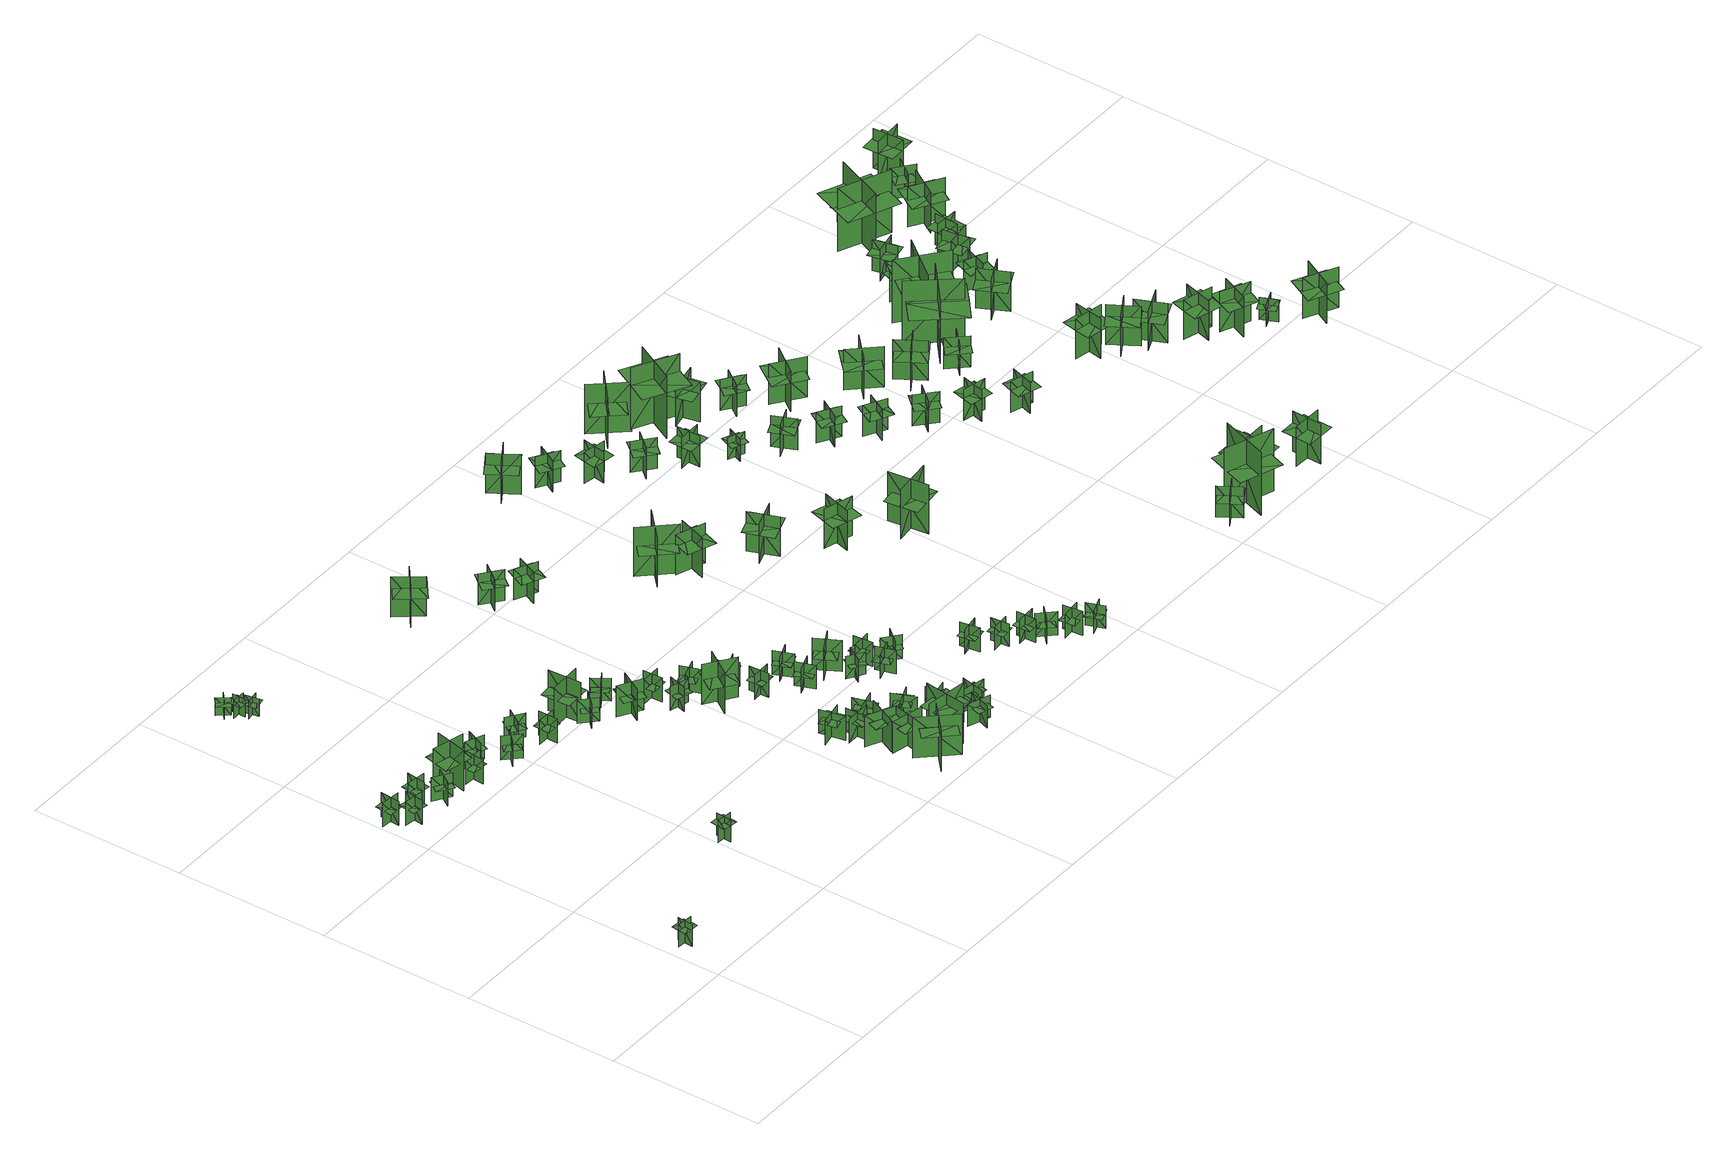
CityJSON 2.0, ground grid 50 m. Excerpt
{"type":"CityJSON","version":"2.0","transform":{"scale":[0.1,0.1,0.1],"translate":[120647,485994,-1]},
"CityObjects":{
"tree1":{"type":"SolitaryVegetationObject","geometry":[{"type":"MultiSurface","lod":"1","boundaries":[[[0,1,2]],[[0,2,3]],[[4,5,6]],[[4,6,7]],[[8,9,10]],[[8,10,11]],[[8,11,12]],[[8,12,13]]]}]},
"tree2":{"type":"SolitaryVegetationObject","geometry":[{"type":"MultiSurface","lod":"1","boundaries":[[[14,15,16]],[[14,16,17]],[[18,19,20]],[[18,20,21]],[[22,23,24]],[[22,24,25]],[[22,26,27]],[[22,27,23]]]}]},
"tree3":{"type":"SolitaryVegetationObject","geometry":[{"type":"MultiSurface","lod":"1","boundaries":[[[28,29,30]],[[28,30,31]],[[32,33,34]],[[32,34,35]],[[36,37,38]],[[36,38,39]],[[36,40,41]],[[36,41,37]]]}]},
"tree4":{"type":"SolitaryVegetationObject","geometry":[{"type":"MultiSurface","lod":"1","boundaries":[[[42,43,44]],[[42,44,45]],[[46,47,48]],[[46,48,49]],[[50,51,52]],[[50,52,53]],[[50,54,55]],[[50,55,51]]]}]},
"tree5":{"type":"SolitaryVegetationObject","geometry":[{"type":"MultiSurface","lod":"1","boundaries":[[[56,57,58]],[[56,58,59]],[[60,61,62]],[[60,62,63]],[[64,65,66]],[[64,66,67]],[[64,68,69]],[[64,69,65]]]}]},
"tree6":{"type":"SolitaryVegetationObject","geometry":[{"type":"MultiSurface","lod":"1","boundaries":[[[70,71,72]],[[70,72,73]],[[74,75,76]],[[74,76,77]],[[78,79,80]],[[78,80,81]],[[78,82,83]],[[78,83,79]]]}]},
"tree7":{"type":"SolitaryVegetationObject","geometry":[{"type":"MultiSurface","lod":"1","boundaries":[[[84,85,86]],[[84,86,87]],[[88,89,90]],[[88,90,91]],[[92,93,94]],[[92,94,95]],[[92,95,96]],[[92,96,97]]]}]},
"tree8":{"type":"SolitaryVegetationObject","geometry":[{"type":"MultiSurface","lod":"1","boundaries":[[[98,99,100]],[[98,100,101]],[[102,103,104]],[[102,104,105]],[[106,107,108]],[[106,108,109]],[[106,110,111]],[[106,111,107]]]}]},
"tree9":{"type":"SolitaryVegetationObject","geometry":[{"type":"MultiSurface","lod":"1","boundaries":[[[112,113,114]],[[112,114,115]],[[116,117,118]],[[116,118,119]],[[120,121,122]],[[120,122,123]],[[120,123,124]],[[120,124,125]]]}]},
"tree10":{"type":"SolitaryVegetationObject","geometry":[{"type":"MultiSurface","lod":"1","boundaries":[[[126,127,128]],[[126,128,129]],[[130,131,132]],[[130,132,133]],[[134,135,136]],[[134,136,137]],[[134,137,138]],[[134,138,139]]]}]},
"tree11":{"type":"SolitaryVegetationObject","geometry":[{"type":"MultiSurface","lod":"1","boundaries":[[[140,141,142]],[[140,142,143]],[[144,145,146]],[[144,146,147]],[[148,149,150]],[[148,150,151]],[[148,151,152]],[[148,152,153]]]}]},
"tree12":{"type":"SolitaryVegetationObject","geometry":[{"type":"MultiSurface","lod":"1","boundaries":[[[154,155,156]],[[154,156,157]],[[158,159,160]],[[158,160,161]],[[162,163,164]],[[162,164,165]],[[162,166,167]],[[162,167,163]]]}]},
"tree13":{"type":"SolitaryVegetationObject","geometry":[{"type":"MultiSurface","lod":"1","boundaries":[[[168,169,170]],[[168,170,171]],[[172,173,174]],[[172,174,175]],[[176,177,178]],[[176,178,179]],[[176,180,181]],[[176,181,177]]]}]},
"tree14":{"type":"SolitaryVegetationObject","geometry":[{"type":"MultiSurface","lod":"1","boundaries":[[[182,183,184]],[[182,184,185]],[[186,187,188]],[[186,188,189]],[[190,191,192]],[[190,192,193]],[[190,194,195]],[[190,195,191]]]}]},
"tree15":{"type":"SolitaryVegetationObject","geometry":[{"type":"MultiSurface","lod":"1","boundaries":[[[196,197,198]],[[196,198,199]],[[200,201,202]],[[200,202,203]],[[204,205,206]],[[204,206,207]],[[204,208,209]],[[204,209,205]]]}]},
"tree16":{"type":"SolitaryVegetationObject","geometry":[{"type":"MultiSurface","lod":"1","boundaries":[[[210,211,212]],[[210,212,213]],[[214,215,216]],[[214,216,217]],[[218,219,220]],[[218,220,221]],[[218,222,223]],[[218,223,219]]]}]},
"tree17":{"type":"SolitaryVegetationObject","geometry":[{"type":"MultiSurface","lod":"1","boundaries":[[[224,225,226]],[[224,226,227]],[[228,229,230]],[[228,230,231]],[[232,233,234]],[[232,234,235]],[[232,236,237]],[[232,237,233]]]}]},
"tree18":{"type":"SolitaryVegetationObject","geometry":[{"type":"MultiSurface","lod":"1","boundaries":[[[238,239,240]],[[238,240,241]],[[242,243,244]],[[242,244,245]],[[246,247,248]],[[246,248,249]],[[246,250,251]],[[246,251,247]]]}]},
"tree19":{"type":"SolitaryVegetationObject","geometry":[{"type":"MultiSurface","lod":"1","boundaries":[[[252,253,254]],[[252,254,255]],[[256,257,258]],[[256,258,259]],[[260,261,262]],[[260,262,263]],[[260,264,265]],[[260,265,261]]]}]},
"tree20":{"type":"SolitaryVegetationObject","geometry":[{"type":"MultiSurface","lod":"1","boundaries":[[[266,267,268]],[[266,268,269]],[[270,271,272]],[[270,272,273]],[[274,275,276]],[[274,276,277]],[[274,278,279]],[[274,279,275]]]}]},
"tree21":{"type":"SolitaryVegetationObject","geometry":[{"type":"MultiSurface","lod":"1","boundaries":[[[280,281,282]],[[280,282,283]],[[284,285,286]],[[284,286,287]],[[288,289,290]],[[288,290,291]],[[288,291,292]],[[288,292,293]]]}]},
"tree22":{"type":"SolitaryVegetationObject","geometry":[{"type":"MultiSurface","lod":"1","boundaries":[[[294,295,296]],[[294,296,297]],[[298,299,300]],[[298,300,301]],[[302,303,304]],[[302,304,305]],[[302,306,307]],[[302,307,303]]]}]},
"tree23":{"type":"SolitaryVegetationObject","geometry":[{"type":"MultiSurface","lod":"1","boundaries":[[[308,309,310]],[[308,310,311]],[[312,313,314]],[[312,314,315]],[[316,317,318]],[[316,318,319]],[[316,319,320]],[[316,320,321]]]}]},
"tree24":{"type":"SolitaryVegetationObject","geometry":[{"type":"MultiSurface","lod":"1","boundaries":[[[322,323,324]],[[322,324,325]],[[326,327,328]],[[326,328,329]],[[330,331,332]],[[330,332,333]],[[330,333,334]],[[330,334,335]]]}]},
"tree25":{"type":"SolitaryVegetationObject","geometry":[{"type":"MultiSurface","lod":"1","boundaries":[[[336,337,338]],[[336,338,339]],[[340,341,342]],[[340,342,343]],[[344,345,346]],[[344,346,347]],[[344,347,348]],[[344,348,349]]]}]},
"tree26":{"type":"SolitaryVegetationObject","geometry":[{"type":"MultiSurface","lod":"1","boundaries":[[[350,351,352]],[[350,352,353]],[[354,355,356]],[[354,356,357]],[[358,359,360]],[[358,360,361]],[[358,361,362]],[[358,362,363]]]}]},
"tree27":{"type":"SolitaryVegetationObject","geometry":[{"type":"MultiSurface","lod":"1","boundaries":[[[364,365,366]],[[364,366,367]],[[368,369,370]],[[368,370,371]],[[372,373,374]],[[372,374,375]],[[372,376,377]],[[372,377,373]]]}]},
"tree28":{"type":"SolitaryVegetationObject","geometry":[{"type":"MultiSurface","lod":"1","boundaries":[[[378,379,380]],[[378,380,381]],[[382,383,384]],[[382,384,385]],[[386,387,388]],[[386,388,389]],[[386,390,391]],[[386,391,387]]]}]},
"tree29":{"type":"SolitaryVegetationObject","geometry":[{"type":"MultiSurface","lod":"1","boundaries":[[[392,393,394]],[[392,394,395]],[[396,397,398]],[[396,398,399]],[[400,401,402]],[[400,402,403]],[[400,403,404]],[[400,404,405]]]}]},
"tree30":{"type":"SolitaryVegetationObject","geometry":[{"type":"MultiSurface","lod":"1","boundaries":[[[406,407,408]],[[406,408,409]],[[410,411,412]],[[410,412,413]],[[414,415,416]],[[414,416,417]],[[414,417,418]],[[414,418,419]]]}]},
"tree31":{"type":"SolitaryVegetationObject","geometry":[{"type":"MultiSurface","lod":"1","boundaries":[[[420,421,422]],[[420,422,423]],[[424,425,426]],[[424,426,427]],[[428,429,430]],[[428,430,431]],[[428,432,433]],[[428,433,429]]]}]},
"tree32":{"type":"SolitaryVegetationObject","geometry":[{"type":"MultiSurface","lod":"1","boundaries":[[[434,435,436]],[[434,436,437]],[[438,439,440]],[[438,440,441]],[[442,443,444]],[[442,444,445]],[[442,445,446]],[[442,446,447]]]}]},
"tree33":{"type":"SolitaryVegetationObject","geometry":[{"type":"MultiSurface","lod":"1","boundaries":[[[448,449,450]],[[448,450,451]],[[452,453,454]],[[452,454,455]],[[456,457,458]],[[456,458,459]],[[456,460,461]],[[456,461,457]]]}]},
"tree34":{"type":"SolitaryVegetationObject","geometry":[{"type":"MultiSurface","lod":"1","boundaries":[[[462,463,464]],[[462,464,465]],[[466,467,468]],[[466,468,469]],[[470,471,472]],[[470,472,473]],[[470,473,474]],[[470,474,475]]]}]},
"tree35":{"type":"SolitaryVegetationObject","geometry":[{"type":"MultiSurface","lod":"1","boundaries":[[[476,477,478]],[[476,478,479]],[[480,481,482]],[[480,482,483]],[[484,485,486]],[[484,486,487]],[[484,488,489]],[[484,489,485]]]}]},
"tree36":{"type":"SolitaryVegetationObject","geometry":[{"type":"MultiSurface","lod":"1","boundaries":[[[490,491,492]],[[490,492,493]],[[494,495,496]],[[494,496,497]],[[498,499,500]],[[498,500,501]],[[498,501,502]],[[498,502,503]]]}]},
"tree37":{"type":"SolitaryVegetationObject","geometry":[{"type":"MultiSurface","lod":"1","boundaries":[[[504,505,506]],[[504,506,507]],[[508,509,510]],[[508,510,511]],[[512,513,514]],[[512,514,515]],[[512,515,516]],[[512,516,517]]]}]},
"tree38":{"type":"SolitaryVegetationObject","geometry":[{"type":"MultiSurface","lod":"1","boundaries":[[[518,519,520]],[[518,520,521]],[[522,523,524]],[[522,524,525]],[[526,527,528]],[[526,528,529]],[[526,530,531]],[[526,531,527]]]}]},
"tree39":{"type":"SolitaryVegetationObject","geometry":[{"type":"MultiSurface","lod":"1","boundaries":[[[532,533,534]],[[532,534,535]],[[536,537,538]],[[536,538,539]],[[540,541,542]],[[540,542,543]],[[540,543,544]],[[540,544,545]]]}]},
"tree40":{"type":"SolitaryVegetationObject","geometry":[{"type":"MultiSurface","lod":"1","boundaries":[[[546,547,548]],[[546,548,549]],[[550,551,552]],[[550,552,553]],[[554,555,556]],[[554,556,557]],[[554,557,558]],[[554,558,559]]]}]},
"tree41":{"type":"SolitaryVegetationObject","geometry":[{"type":"MultiSurface","lod":"1","boundaries":[[[560,561,562]],[[560,562,563]],[[564,565,566]],[[564,566,567]],[[568,569,570]],[[568,570,571]],[[568,572,573]],[[568,573,569]]]}]},
"tree42":{"type":"SolitaryVegetationObject","geometry":[{"type":"MultiSurface","lod":"1","boundaries":[[[574,575,576]],[[574,576,577]],[[578,579,580]],[[578,580,581]],[[582,583,584]],[[582,584,585]],[[582,586,587]],[[582,587,583]]]}]},
"tree43":{"type":"SolitaryVegetationObject","geometry":[{"type":"MultiSurface","lod":"1","boundaries":[[[588,589,590]],[[588,590,591]],[[592,593,594]],[[592,594,595]],[[596,597,598]],[[596,598,599]],[[596,600,601]],[[596,601,597]]]}]},
"tree44":{"type":"SolitaryVegetationObject","geometry":[{"type":"MultiSurface","lod":"1","boundaries":[[[602,603,604]],[[602,604,605]],[[606,607,608]],[[606,608,609]],[[610,611,612]],[[610,612,613]],[[610,613,614]],[[610,614,615]]]}]},
"tree45":{"type":"SolitaryVegetationObject","geometry":[{"type":"MultiSurface","lod":"1","boundaries":[[[616,617,618]],[[616,618,619]],[[620,621,622]],[[620,622,623]],[[624,625,626]],[[624,626,627]],[[624,628,629]],[[624,629,625]]]}]},
"tree46":{"type":"SolitaryVegetationObject","geometry":[{"type":"MultiSurface","lod":"1","boundaries":[[[630,631,632]],[[630,632,633]],[[634,635,636]],[[634,636,637]],[[638,639,640]],[[638,640,641]],[[638,642,643]],[[638,643,639]]]}]},
"tree47":{"type":"SolitaryVegetationObject","geometry":[{"type":"MultiSurface","lod":"1","boundaries":[[[644,645,646]],[[644,646,647]],[[648,649,650]],[[648,650,651]],[[652,653,654]],[[652,654,655]],[[652,656,657]],[[652,657,653]]]}]},
"tree48":{"type":"SolitaryVegetationObject","geometry":[{"type":"MultiSurface","lod":"1","boundaries":[[[658,659,660]],[[658,660,661]],[[662,663,664]],[[662,664,665]],[[666,667,668]],[[666,668,669]],[[666,670,671]],[[666,671,667]]]}]},
"tree49":{"type":"SolitaryVegetationObject","geometry":[{"type":"MultiSurface","lod":"1","boundaries":[[[672,673,674]],[[672,674,675]],[[676,677,678]],[[676,678,679]],[[680,681,682]],[[680,682,683]],[[680,684,685]],[[680,685,681]]]}]},
"tree50":{"type":"SolitaryVegetationObject","geometry":[{"type":"MultiSurface","lod":"1","boundaries":[[[686,687,688]],[[686,688,689]],[[690,691,692]],[[690,692,693]],[[694,695,696]],[[694,696,697]],[[694,698,699]],[[694,699,695]]]}]},
"tree51":{"type":"SolitaryVegetationObject","geometry":[{"type":"MultiSurface","lod":"1","boundaries":[[[700,701,702]],[[700,702,703]],[[704,705,706]],[[704,706,707]],[[708,709,710]],[[708,710,711]],[[708,711,712]],[[708,712,713]]]}]},
"tree52":{"type":"SolitaryVegetationObject","geometry":[{"type":"MultiSurface","lod":"1","boundaries":[[[714,715,716]],[[714,716,717]],[[718,719,720]],[[718,720,721]],[[722,723,724]],[[722,724,725]],[[722,726,727]],[[722,727,723]]]}]},
"tree53":{"type":"SolitaryVegetationObject","geometry":[{"type":"MultiSurface","lod":"1","boundaries":[[[728,729,730]],[[728,730,731]],[[732,733,734]],[[732,734,735]],[[736,737,738]],[[736,738,739]],[[736,740,741]],[[736,741,737]]]}]},
"tree54":{"type":"SolitaryVegetationObject","geometry":[{"type":"MultiSurface","lod":"1","boundaries":[[[742,743,744]],[[742,744,745]],[[746,747,748]],[[746,748,749]],[[750,751,752]],[[750,752,753]],[[750,754,755]],[[750,755,751]]]}]},
"tree55":{"type":"SolitaryVegetationObject","geometry":[{"type":"MultiSurface","lod":"1","boundaries":[[[756,757,758]],[[756,758,759]],[[760,761,762]],[[760,762,763]],[[764,765,766]],[[764,766,767]],[[764,767,768]],[[764,768,769]]]}]},
"tree56":{"type":"SolitaryVegetationObject","geometry":[{"type":"MultiSurface","lod":"1","boundaries":[[[770,771,772]],[[770,772,773]],[[774,775,776]],[[774,776,777]],[[778,779,780]],[[778,780,781]],[[778,781,782]],[[778,782,783]]]}]},
"tree57":{"type":"SolitaryVegetationObject","geometry":[{"type":"MultiSurface","lod":"1","boundaries":[[[784,785,786]],[[784,786,787]],[[788,789,790]],[[788,790,791]],[[792,793,794]],[[792,794,795]],[[792,795,796]],[[792,796,797]]]}]},
"tree58":{"type":"SolitaryVegetationObject","geometry":[{"type":"MultiSurface","lod":"1","boundaries":[[[798,799,800]],[[798,800,801]],[[802,803,804]],[[802,804,805]],[[806,807,808]],[[806,808,809]],[[806,809,810]],[[806,810,811]]]}]},
"tree59":{"type":"SolitaryVegetationObject","geometry":[{"type":"MultiSurface","lod":"1","boundaries":[[[812,813,814]],[[812,814,815]],[[816,817,818]],[[816,818,819]],[[820,821,822]],[[820,822,823]],[[820,823,824]],[[820,824,825]]]}]},
"tree60":{"type":"SolitaryVegetationObject","geometry":[{"type":"MultiSurface","lod":"1","boundaries":[[[826,827,828]],[[826,828,829]],[[830,831,832]],[[830,832,833]],[[834,835,836]],[[834,836,837]],[[834,838,839]],[[834,839,835]]]}]},
"tree61":{"type":"SolitaryVegetationObject","geometry":[{"type":"MultiSurface","lod":"1","boundaries":[[[840,841,842]],[[840,842,843]],[[844,845,846]],[[844,846,847]],[[848,849,850]],[[848,850,851]],[[848,851,852]],[[848,852,853]]]}]},
"tree62":{"type":"SolitaryVegetationObject","geometry":[{"type":"MultiSurface","lod":"1","boundaries":[[[854,855,856]],[[854,856,857]],[[858,859,860]],[[858,860,861]],[[862,863,864]],[[862,864,865]],[[862,865,866]],[[862,866,867]]]}]},
"tree63":{"type":"SolitaryVegetationObject","geometry":[{"type":"MultiSurface","lod":"1","boundaries":[[[868,869,870]],[[868,870,871]],[[872,873,874]],[[872,874,875]],[[876,877,878]],[[876,878,879]],[[876,880,881]],[[876,881,877]]]}]},
"tree64":{"type":"SolitaryVegetationObject","geometry":[{"type":"MultiSurface","lod":"1","boundaries":[[[882,883,884]],[[882,884,885]],[[886,887,888]],[[886,888,889]],[[890,891,892]],[[890,892,893]],[[890,893,894]],[[890,894,895]]]}]},
"tree65":{"type":"SolitaryVegetationObject","geometry":[{"type":"MultiSurface","lod":"1","boundaries":[[[896,897,898]],[[896,898,899]],[[900,901,902]],[[900,902,903]],[[904,905,906]],[[904,906,907]],[[904,907,908]],[[904,908,909]]]}]},
"tree66":{"type":"SolitaryVegetationObject","geometry":[{"type":"MultiSurface","lod":"1","boundaries":[[[910,911,912]],[[910,912,913]],[[914,915,916]],[[914,916,917]],[[918,919,920]],[[918,920,921]],[[918,921,922]],[[918,922,923]]]}]},
"tree67":{"type":"SolitaryVegetationObject","geometry":[{"type":"MultiSurface","lod":"1","boundaries":[[[924,925,926]],[[924,926,927]],[[928,929,930]],[[928,930,931]],[[932,933,934]],[[932,934,935]],[[932,935,936]],[[932,936,937]]]}]},
"tree68":{"type":"SolitaryVegetationObject","geometry":[{"type":"MultiSurface","lod":"1","boundaries":[[[938,939,940]],[[938,940,941]],[[942,943,944]],[[942,944,945]],[[946,947,948]],[[946,948,949]],[[946,949,950]],[[946,950,951]]]}]},
"tree69":{"type":"SolitaryVegetationObject","geometry":[{"type":"MultiSurface","lod":"1","boundaries":[[[952,953,954]],[[952,954,955]],[[956,957,958]],[[956,958,959]],[[960,961,962]],[[960,962,963]],[[960,963,964]],[[960,964,965]]]}]},
"tree70":{"type":"SolitaryVegetationObject","geometry":[{"type":"MultiSurface","lod":"1","boundaries":[[[966,967,968]],[[966,968,969]],[[970,971,972]],[[970,972,973]],[[974,975,976]],[[974,976,977]],[[974,977,978]],[[974,978,979]]]}]},
"tree71":{"type":"SolitaryVegetationObject","geometry":[{"type":"MultiSurface","lod":"1","boundaries":[[[980,981,982]],[[980,982,983]],[[984,985,986]],[[984,986,987]],[[988,989,990]],[[988,990,991]],[[988,991,992]],[[988,992,993]]]}]},
"tree72":{"type":"SolitaryVegetationObject","geometry":[{"type":"MultiSurface","lod":"1","boundaries":[[[994,995,996]],[[994,996,997]],[[998,999,1000]],[[998,1000,1001]],[[1002,1003,1004]],[[1002,1004,1005]],[[1002,1006,1007]],[[1002,1007,1003]]]}]},
"tree73":{"type":"SolitaryVegetationObject","geometry":[{"type":"MultiSurface","lod":"1","boundaries":[[[1008,1009,1010]],[[1008,1010,1011]],[[1012,1013,1014]],[[1012,1014,1015]],[[1016,1017,1018]],[[1016,1018,1019]],[[1016,1019,1020]],[[1016,1020,1021]]]}]},
"tree74":{"type":"SolitaryVegetationObject","geometry":[{"type":"MultiSurface","lod":"1","boundaries":[[[1022,1023,1024]],[[1022,1024,1025]],[[1026,1027,1028]],[[1026,1028,1029]],[[1030,1031,1032]],[[1030,1032,1033]],[[1030,1033,1034]],[[1030,1034,1035]]]}]},
"tree75":{"type":"SolitaryVegetationObject","geometry":[{"type":"MultiSurface","lod":"1","boundaries":[[[1036,1037,1038]],[[1036,1038,1039]],[[1040,1041,1042]],[[1040,1042,1043]],[[1044,1045,1046]],[[1044,1046,1047]],[[1044,1047,1048]],[[1044,1048,1049]]]}]},
"tree76":{"type":"SolitaryVegetationObject","geometry":[{"type":"MultiSurface","lod":"1","boundaries":[[[1050,1051,1052]],[[1050,1052,1053]],[[1054,1055,1056]],[[1054,1056,1057]],[[1058,1059,1060]],[[1058,1060,1061]],[[1058,1061,1062]],[[1058,1062,1063]]]}]},
"tree77":{"type":"SolitaryVegetationObject","geometry":[{"type":"MultiSurface","lod":"1","boundaries":[[[1064,1065,1066]],[[1064,1066,1067]],[[1068,1069,1070]],[[1068,1070,1071]],[[1072,1073,1074]],[[1072,1074,1075]],[[1072,1075,1076]],[[1072,1076,1077]]]}]},
"tree78":{"type":"SolitaryVegetationObject","geometry":[{"type":"MultiSurface","lod":"1","boundaries":[[[1078,1079,1080]],[[1078,1080,1081]],[[1082,1083,1084]],[[1082,1084,1085]],[[1086,1087,1088]],[[1086,1088,1089]],[[1086,1089,1090]],[[1086,1090,1091]]]}]},
"tree79":{"type":"SolitaryVegetationObject","geometry":[{"type":"MultiSurface","lod":"1","boundaries":[[[1092,1093,1094]],[[1092,1094,1095]],[[1096,1097,1098]],[[1096,1098,1099]],[[1100,1101,1102]],[[1100,1102,1103]],[[1100,1103,1104]],[[1100,1104,1105]]]}]},
"tree80":{"type":"SolitaryVegetationObject","geometry":[{"type":"MultiSurface","lod":"1","boundaries":[[[1106,1107,1108]],[[1106,1108,1109]],[[1110,1111,1112]],[[1110,1112,1113]],[[1114,1115,1116]],[[1114,1116,1117]],[[1114,1117,1118]],[[1114,1118,1119]]]}]},
"tree81":{"type":"SolitaryVegetationObject","geometry":[{"type":"MultiSurface","lod":"1","boundaries":[[[1120,1121,1122]],[[1120,1122,1123]],[[1124,1125,1126]],[[1124,1126,1127]],[[1128,1129,1130]],[[1128,1130,1131]],[[1128,1131,1132]],[[1128,1132,1133]]]}]},
"tree82":{"type":"SolitaryVegetationObject","geometry":[{"type":"MultiSurface","lod":"1","boundaries":[[[1134,1135,1136]],[[1134,1136,1137]],[[1138,1139,1140]],[[1138,1140,1141]],[[1142,1143,1144]],[[1142,1144,1145]],[[1142,1145,1146]],[[1142,1146,1147]]]}]},
"tree83":{"type":"SolitaryVegetationObject","geometry":[{"type":"MultiSurface","lod":"1","boundaries":[[[1148,1149,1150]],[[1148,1150,1151]],[[1152,1153,1154]],[[1152,1154,1155]],[[1156,1157,1158]],[[1156,1158,1159]],[[1156,1159,1160]],[[1156,1160,1161]]]}]},
"tree84":{"type":"SolitaryVegetationObject","geometry":[{"type":"MultiSurface","lod":"1","boundaries":[[[1162,1163,1164]],[[1162,1164,1165]],[[1166,1167,1168]],[[1166,1168,1169]],[[1170,1171,1172]],[[1170,1172,1173]],[[1170,1173,1174]],[[1170,1174,1175]]]}]},
"tree85":{"type":"SolitaryVegetationObject","geometry":[{"type":"MultiSurface","lod":"1","boundaries":[[[1176,1177,1178]],[[1176,1178,1179]],[[1180,1181,1182]],[[1180,1182,1183]],[[1184,1185,1186]],[[1184,1186,1187]],[[1184,1187,1188]],[[1184,1188,1189]]]}]},
"tree86":{"type":"SolitaryVegetationObject","geometry":[{"type":"MultiSurface","lod":"1","boundaries":[[[1190,1191,1192]],[[1190,1192,1193]],[[1194,1195,1196]],[[1194,1196,1197]],[[1198,1199,1200]],[[1198,1200,1201]],[[1198,1201,1202]],[[1198,1202,1203]]]}]},
"tree87":{"type":"SolitaryVegetationObject","geometry":[{"type":"MultiSurface","lod":"1","boundaries":[[[1204,1205,1206]],[[1204,1206,1207]],[[1208,1209,1210]],[[1208,1210,1211]],[[1212,1213,1214]],[[1212,1214,1215]],[[1212,1215,1216]],[[1212,1216,1217]]]}]},
"tree88":{"type":"SolitaryVegetationObject","geometry":[{"type":"MultiSurface","lod":"1","boundaries":[[[1218,1219,1220]],[[1218,1220,1221]],[[1222,1223,1224]],[[1222,1224,1225]],[[1226,1227,1228]],[[1226,1228,1229]],[[1226,1229,1230]],[[1226,1230,1231]]]}]},
"tree89":{"type":"SolitaryVegetationObject","geometry":[{"type":"MultiSurface","lod":"1","boundaries":[[[1232,1233,1234]],[[1232,1234,1235]],[[1236,1237,1238]],[[1236,1238,1239]],[[1240,1241,1242]],[[1240,1242,1243]],[[1240,1243,1244]],[[1240,1244,1245]]]}]},
"tree90":{"type":"SolitaryVegetationObject","geometry":[{"type":"MultiSurface","lod":"1","boundaries":[[[1246,1247,1248]],[[1246,1248,1249]],[[1250,1251,1252]],[[1250,1252,1253]],[[1254,1255,1256]],[[1254,1256,1257]],[[1254,1257,1258]],[[1254,1258,1259]]]}]},
"tree91":{"type":"SolitaryVegetationObject","geometry":[{"type":"MultiSurface","lod":"1","boundaries":[[[1260,1261,1262]],[[1260,1262,1263]],[[1264,1265,1266]],[[1264,1266,1267]],[[1268,1269,1270]],[[1268,1270,1271]],[[1268,1271,1272]],[[1268,1272,1273]]]}]},
"tree92":{"type":"SolitaryVegetationObject","geometry":[{"type":"MultiSurface","lod":"1","boundaries":[[[1274,1275,1276]],[[1274,1276,1277]],[[1278,1279,1280]],[[1278,1280,1281]],[[1282,1283,1284]],[[1282,1284,1285]],[[1282,1285,1286]],[[1282,1286,1287]]]}]},
"tree93":{"type":"SolitaryVegetationObject","geometry":[{"type":"MultiSurface","lod":"1","boundaries":[[[1288,1289,1290]],[[1288,1290,1291]],[[1292,1293,1294]],[[1292,1294,1295]],[[1296,1297,1298]],[[1296,1298,1299]],[[1296,1299,1300]],[[1296,1300,1301]]]}]},
"tree94":{"type":"SolitaryVegetationObject","geometry":[{"type":"MultiSurface","lod":"1","boundaries":[[[1302,1303,1304]],[[1302,1304,1305]],[[1306,1307,1308]],[[1306,1308,1309]],[[1310,1311,1312]],[[1310,1312,1313]],[[1310,1313,1314]],[[1310,1314,1315]]]}]},
"tree95":{"type":"SolitaryVegetationObject","geometry":[{"type":"MultiSurface","lod":"1","boundaries":[[[1316,1317,1318]],[[1316,1318,1319]],[[1320,1321,1322]],[[1320,1322,1323]],[[1324,1325,1326]],[[1324,1326,1327]],[[1324,1327,1328]],[[1324,1328,1329]]]}]},
"tree96":{"type":"SolitaryVegetationObject","geometry":[{"type":"MultiSurface","lod":"1","boundaries":[[[1330,1331,1332]],[[1330,1332,1333]],[[1334,1335,1336]],[[1334,1336,1337]],[[1338,1339,1340]],[[1338,1340,1341]],[[1338,1341,1342]],[[1338,1342,1343]]]}]},
"tree97":{"type":"SolitaryVegetationObject","geometry":[{"type":"MultiSurface","lod":"1","boundaries":[[[1344,1345,1346]],[[1344,1346,1347]],[[1348,1349,1350]],[[1348,1350,1351]],[[1352,1353,1354]],[[1352,1354,1355]],[[1352,1355,1356]],[[1352,1356,1357]]]}]},
"tree98":{"type":"SolitaryVegetationObject","geometry":[{"type":"MultiSurface","lod":"1","boundaries":[[[1358,1359,1360]],[[1358,1360,1361]],[[1362,1363,1364]],[[1362,1364,1365]],[[1366,1367,1368]],[[1366,1368,1369]],[[1366,1369,1370]],[[1366,1370,1371]]]}]},
"tree99":{"type":"SolitaryVegetationObject","geometry":[{"type":"MultiSurface","lod":"1","boundaries":[[[1372,1373,1374]],[[1372,1374,1375]],[[1376,1377,1378]],[[1376,1378,1379]],[[1380,1381,1382]],[[1380,1382,1383]],[[1380,1383,1384]],[[1380,1384,1385]]]}]},
"tree100":{"type":"SolitaryVegetationObject","geometry":[{"type":"MultiSurface","lod":"1","boundaries":[[[1386,1387,1388]],[[1386,1388,1389]],[[1390,1391,1392]],[[1390,1392,1393]],[[1394,1395,1396]],[[1394,1396,1397]],[[1394,1397,1398]],[[1394,1398,1399]]]}]},
"tree101":{"type":"SolitaryVegetationObject","geometry":[{"type":"MultiSurface","lod":"1","boundaries":[[[1400,1401,1402]],[[1400,1402,1403]],[[1404,1405,1406]],[[1404,1406,1407]],[[1408,1409,1410]],[[1408,1410,1411]],[[1408,1411,1412]],[[1408,1412,1413]]]}]}
},
"vertices":[
[56,130,16],[60,181,16],[60,181,93],[56,130,93],[84,155,16],[33,159,16],[33,159,93],[84,155,93],[84,155,73],[86,180,73],[35,183,73],[33,159,73],[32,134,73],[83,131,73],
[34,1129,16],[40,1193,16],[40,1193,99],[34,1129,99],[65,1155,16],[65,1155,99],[1,1160,99],[1,1160,16],[32,1133,67],[37,1189,67],[11,1191,67],[6,1135,67],[59,1131,67],[64,1186,67],
[75,1077,17],[84,1141,17],[84,1141,100],[75,1077,100],[107,1102,17],[107,1102,100],[44,1111,100],[44,1111,17],[73,1082,68],[81,1137,68],[55,1141,68],[48,1085,68],[100,1078,68],[108,1134,68],
[146,1121,19],[155,1185,19],[155,1185,102],[146,1121,102],[178,1146,19],[178,1146,102],[115,1155,102],[115,1155,19],[145,1126,70],[152,1181,70],[126,1185,70],[119,1129,70],[171,1122,70],[179,1178,70],
[230,1083,18],[177,1119,18],[177,1119,101],[230,1083,101],[222,1123,18],[222,1123,101],[186,1069,101],[186,1069,18],[225,1083,69],[179,1114,69],[164,1093,69],[211,1062,69],[240,1106,69],[193,1137,69],
[333,1124,17],[227,1149,17],[227,1149,157],[333,1124,157],[297,1182,17],[297,1182,157],[271,1076,157],[271,1076,17],[325,1121,103],[233,1144,103],[223,1101,103],[315,1079,103],[336,1166,103],[244,1188,103],
[546,353,15],[495,358,15],[495,358,92],[546,353,92],[522,382,15],[517,331,15],[517,331,92],[522,382,92],[522,382,72],[498,385,72],[492,334,72],[517,331,72],[541,328,72],[547,379,72],
[361,1084,18],[297,1088,18],[297,1088,101],[361,1084,101],[334,1114,18],[334,1114,101],[329,1050,101],[329,1050,18],[356,1082,69],[300,1086,69],[299,1060,69],[354,1056,69],[358,1108,69],[302,1112,69],
[139,1808,26],[173,1836,26],[173,1836,87],[139,1808,87],[168,1805,26],[140,1839,26],[140,1839,87],[168,1805,87],[168,1805,70],[185,1819,70],[157,1853,70],[140,1839,70],[123,1825,70],[151,1791,70],
[203,1789,26],[159,1789,26],[159,1789,88],[203,1789,88],[183,1810,26],[182,1766,26],[182,1766,88],[183,1810,88],[183,1810,71],[161,1810,71],[160,1766,71],[182,1766,71],[204,1765,71],[205,1810,71],
[206,1736,27],[198,1780,27],[198,1780,88],[206,1736,88],[223,1760,27],[179,1752,27],[179,1752,88],[223,1760,88],[223,1760,71],[219,1782,71],[175,1774,71],[179,1752,71],[183,1730,71],[227,1738,71],
[387,1101,19],[412,1159,19],[412,1159,102],[387,1101,102],[424,1116,19],[424,1116,102],[365,1141,102],[365,1141,19],[386,1105,70],[408,1157,70],[384,1167,70],[362,1116,70],[411,1095,70],[433,1146,70],
[488,1076,18],[443,1031,18],[443,1031,101],[488,1076,101],[448,1076,18],[448,1076,101],[493,1030,101],[493,1030,18],[487,1071,69],[448,1032,69],[466,1013,69],[506,1053,69],[468,1090,69],[429,1051,69],
[562,1126,19],[526,1072,19],[526,1072,102],[562,1126,102],[523,1118,19],[523,1118,102],[576,1082,102],[576,1082,19],[562,1121,70],[531,1074,70],[552,1060,70],[584,1106,70],[540,1136,70],[508,1089,70],
[637,1031,16],[573,1032,16],[573,1032,99],[637,1031,99],[608,1060,16],[608,1060,99],[608,996,99],[608,996,16],[633,1029,67],[577,1029,67],[576,1003,67],[632,1003,67],[633,1056,67],[577,1056,67],
[722,998,17],[716,1106,17],[716,1106,157],[722,998,157],[767,1048,17],[767,1048,157],[658,1043,157],[658,1043,17],[717,1004,103],[712,1099,103],[668,1096,103],[673,1002,103],[763,1007,103],[757,1101,103],
[718,957,18],[763,1003,18],[763,1003,101],[718,957,101],[758,958,18],[758,958,101],[712,1003,101],[712,1003,18],[719,962,69],[758,1002,69],[740,1020,69],[700,980,69],[738,943,69],[777,983,69],
[823,876,17],[865,949,17],[865,949,126],[823,876,126],[874,891,17],[874,891,126],[801,933,126],[801,933,17],[823,883,84],[859,946,84],[830,964,84],[793,900,84],[853,865,84],[890,929,84],
[854,989,17],[821,1039,17],[821,1039,95],[854,989,95],[861,1026,17],[861,1026,95],[811,993,95],[811,993,17],[850,991,65],[821,1035,65],[801,1021,65],[829,977,65],[871,1005,65],[842,1049,65],
[914,828,18],[976,810,18],[976,810,101],[914,828,101],[934,793,18],[934,793,101],[952,854,101],[952,854,18],[919,829,69],[973,813,69],[980,838,69],[927,854,69],[911,803,69],[965,787,69],
[1120,400,17],[1039,383,17],[1039,383,100],[1120,400,100],[1074,430,17],[1074,430,100],[1090,349,100],[1090,349,17],[1113,398,78],[1107,425,78],[1044,410,78],[1050,383,78],[1057,356,78],[1120,372,78],
[964,908,16],[899,906,16],[899,906,99],[964,908,99],[934,935,16],[934,935,99],[936,871,99],[936,871,16],[960,905,67],[904,903,67],[905,877,67],[961,879,67],[959,932,67],[903,930,67],
[1230,47,16],[1135,150,16],[1135,150,156],[1230,47,156],[1233,141,16],[1233,141,156],[1130,47,156],[1130,47,16],[1222,56,119],[1254,89,119],[1177,167,119],[1144,134,119],[1111,101,119],[1189,24,119],
[1193,240,18],[1095,287,18],[1095,287,126],[1193,240,126],[1168,309,18],[1168,309,126],[1121,211,126],[1121,211,18],[1184,244,98],[1199,277,98],[1121,311,98],[1106,278,98],[1092,245,98],[1170,211,98],
[1123,372,18],[1125,289,18],[1125,289,101],[1123,372,101],[1085,332,18],[1085,332,101],[1168,333,101],[1168,333,18],[1123,365,79],[1096,363,79],[1100,298,79],[1127,300,79],[1155,302,79],[1151,366,79],
[1223,182,18],[1117,206,18],[1117,206,127],[1223,182,127],[1184,243,18],[1184,243,127],[1159,137,127],[1159,137,18],[1213,184,98],[1220,219,98],[1137,235,98],[1130,200,98],[1123,164,98],[1207,148,98],
[1057,787,16],[996,698,16],[996,698,156],[1057,787,156],[991,775,16],[991,775,156],[1080,713,156],[1080,713,16],[1057,779,102],[1003,702,102],[1039,677,102],[1093,754,102],[1019,805,102],[966,728,102],
[1047,848,17],[986,828,17],[986,828,101],[1047,848,101],[1011,866,17],[1011,866,101],[1031,805,101],[1031,805,17],[1044,845,69],[991,827,69],[999,803,69],[1052,820,69],[1035,870,69],[982,853,69],
[1199,315,19],[1177,390,19],[1177,390,97],[1199,315,97],[1224,361,19],[1224,361,97],[1149,340,97],[1149,340,19],[1197,322,76],[1221,330,76],[1202,388,76],[1178,380,76],[1153,372,76],[1172,314,76],
[1211,147,19],[1350,128,19],[1350,128,159],[1211,147,159],[1269,72,19],[1269,72,159],[1288,211,159],[1288,211,19],[1224,145,122],[1219,98,122],[1328,88,122],[1332,135,122],[1337,181,122],[1228,191,122],
[1096,668,17],[1160,671,17],[1160,671,101],[1096,668,101],[1126,641,17],[1126,641,101],[1123,706,101],[1123,706,17],[1100,671,69],[1156,674,69],[1155,700,69],[1099,697,69],[1102,644,69],[1157,647,69],
[869,1638,21],[807,1716,21],[807,1716,160],[869,1638,160],[877,1704,21],[799,1642,21],[799,1642,160],[877,1704,160],[877,1704,121],[846,1743,121],[768,1681,121],[799,1642,121],[830,1603,121],[908,1665,121],
[1084,752,16],[1143,778,16],[1143,778,99],[1084,752,99],[1122,738,16],[1122,738,99],[1096,796,99],[1096,796,16],[1087,756,67],[1138,778,67],[1128,802,67],[1076,780,67],[1098,731,67],[1149,754,67],
[1304,295,20],[1232,264,20],[1232,264,98],[1304,295,98],[1255,314,20],[1255,314,98],[1285,243,98],[1285,243,20],[1297,292,77],[1286,316,77],[1231,290,77],[1242,266,77],[1254,243,77],[1308,269,77],
[1213,616,18],[1236,556,18],[1236,556,101],[1213,616,101],[1197,579,18],[1197,579,101],[1257,603,101],[1257,603,18],[1217,613,69],[1237,561,69],[1261,571,69],[1241,623,69],[1192,604,69],[1212,551,69],
[1366,59,20],[1392,132,20],[1392,132,97],[1366,59,97],[1413,82,20],[1413,82,97],[1340,108,97],[1340,108,20],[1369,65,77],[1393,58,77],[1411,116,77],[1387,123,77],[1362,131,77],[1344,73,77],
[1382,225,21],[1307,207,21],[1307,207,98],[1382,225,98],[1337,252,21],[1337,252,98],[1356,177,98],[1356,177,21],[1375,224,78],[1368,249,78],[1310,232,78],[1317,207,78],[1324,182,78],[1383,199,78],
[1218,695,19],[1243,636,19],[1243,636,102],[1218,695,102],[1203,658,19],[1203,658,102],[1262,683,102],[1262,683,19],[1222,692,70],[1244,641,70],[1268,651,70],[1246,702,70],[1197,682,70],[1219,630,70],
[1385,157,21],[1461,140,21],[1461,140,99],[1385,157,99],[1413,113,21],[1413,113,99],[1431,189,99],[1431,189,21],[1392,156,78],[1387,130,78],[1447,119,78],[1451,144,78],[1456,170,78],[1397,181,78],
[1047,1557,22],[999,1496,22],[999,1496,130],[1047,1557,130],[996,1551,22],[1056,1503,22],[1056,1503,130],[996,1551,130],[996,1551,100],[972,1520,100],[1032,1472,100],[1056,1503,100],[1080,1533,100],[1020,1581,100],
[1354,604,19],[1280,563,19],[1280,563,128],[1354,604,128],[1303,618,19],[1303,618,128],[1344,545,128],[1344,545,19],[1351,599,86],[1287,563,86],[1303,533,86],[1367,569,86],[1333,630,86],[1269,594,86],
[1321,515,20],[1372,483,20],[1372,483,98],[1321,515,98],[1330,479,20],[1330,479,98],[1362,530,98],[1362,530,20],[1326,515,68],[1370,487,68],[1383,508,68],[1339,536,68],[1313,494,68],[1357,466,68],
[1438,457,21],[1377,438,21],[1377,438,104],[1438,457,104],[1402,475,21],[1402,475,104],[1421,414,104],[1421,414,21],[1435,453,72],[1381,437,72],[1389,412,72],[1442,428,72],[1427,479,72],[1373,463,72],
[1142,1450,23],[1071,1482,23],[1071,1482,130],[1142,1450,130],[1124,1498,23],[1092,1428,23],[1092,1428,130],[1124,1498,130],[1124,1498,100],[1089,1515,100],[1056,1444,100],[1092,1428,100],[1127,1412,100],[1159,1482,100],
[1432,522,26],[1368,517,26],[1368,517,109],[1432,522,109],[1401,548,26],[1401,548,109],[1407,484,109],[1407,484,26],[1428,519,77],[1373,515,77],[1375,489,77],[1431,493,77],[1426,546,77],[1370,542,77],
[1453,441,19],[1494,490,19],[1494,490,102],[1453,441,102],[1493,445,19],[1493,445,102],[1443,485,102],[1443,485,19],[1454,445,70],[1489,489,70],[1469,505,70],[1434,462,70],[1475,428,70],[1510,472,70],
[1631,346,23],[1641,282,23],[1641,282,106],[1631,346,106],[1608,313,23],[1608,313,106],[1671,323,106],[1671,323,23],[1634,342,74],[1643,287,74],[1669,291,74],[1660,346,74],[1608,338,74],[1616,283,74],
[1359,1277,22],[1450,1181,22],[1450,1181,193],[1359,1277,193],[1358,1195,22],[1358,1195,193],[1454,1285,193],[1454,1285,22],[1369,1275,127],[1448,1191,127],[1487,1228,127],[1408,1312,127],[1328,1237,127],[1408,1153,127],
[1708,231,24],[1703,291,24],[1703,291,102],[1708,231,102],[1732,260,24],[1732,260,102],[1672,255,102],[1672,255,24],[1706,235,72],[1701,287,72],[1677,285,72],[1681,233,72],[1731,237,72],[1727,289,72],
[1762,245,25],[1765,181,25],[1765,181,108],[1762,245,108],[1735,215,25],[1735,215,108],[1799,218,108],[1799,218,25],[1764,241,76],[1767,185,76],[1793,186,76],[1790,242,76],[1737,240,76],[1740,184,76],
[1527,1151,23],[1434,1185,23],[1434,1185,162],[1527,1151,162],[1500,1211,23],[1466,1117,23],[1466,1117,162],[1500,1211,162],[1500,1211,123],[1453,1228,123],[1419,1134,123],[1466,1117,123],[1512,1100,123],[1546,1194,123],
[1825,197,25],[1779,153,25],[1779,153,108],[1825,197,108],[1785,198,25],[1785,198,108],[1830,151,108],[1830,151,25],[1824,193,76],[1784,154,76],[1802,135,76],[1842,174,76],[1805,212,76],[1765,173,76],
[1893,132,26],[1830,126,26],[1830,126,109],[1893,132,109],[1862,157,26],[1862,157,109],[1869,94,109],[1869,94,26],[1889,130,77],[1834,123,77],[1837,98,77],[1892,104,77],[1887,156,77],[1831,150,77],
[1933,60,27],[1911,116,27],[1911,116,105],[1933,60,105],[1948,94,27],[1948,94,105],[1892,73,105],[1892,73,27],[1930,62,75],[1911,111,75],[1888,103,75],[1907,54,75],[1953,72,75],[1934,121,75],
[1614,1027,23],[1707,1061,23],[1707,1061,161],[1614,1027,161],[1674,998,23],[1640,1092,23],[1640,1092,161],[1674,998,161],[1674,998,122],[1721,1015,122],[1687,1109,122],[1640,1092,122],[1593,1075,122],[1627,981,122],
[1436,1844,19],[1489,1760,19],[1489,1760,158],[1436,1844,158],[1421,1780,19],[1505,1833,19],[1505,1833,158],[1421,1780,158],[1421,1780,119],[1447,1738,119],[1532,1790,119],[1505,1833,119],[1479,1875,119],[1395,1822,119],
[1532,1742,23],[1599,1703,23],[1599,1703,131],[1532,1742,131],[1545,1692,23],[1583,1759,23],[1583,1759,131],[1545,1692,131],[1545,1692,101],[1578,1673,101],[1617,1740,101],[1583,1759,101],[1550,1779,101],[1511,1711,101],
[1777,921,23],[1872,893,23],[1872,893,161],[1777,921,161],[1808,863,23],[1836,958,23],[1836,958,161],[1808,863,161],[1808,863,122],[1856,848,122],[1884,944,122],[1836,958,122],[1789,972,122],[1760,877,122],
[1666,1603,21],[1679,1680,21],[1679,1680,129],[1666,1603,129],[1709,1633,21],[1632,1646,21],[1632,1646,129],[1709,1633,129],[1709,1633,98],[1715,1671,98],[1639,1684,98],[1632,1646,98],[1626,1607,98],[1702,1595,98],
[1937,773,24],[2069,789,24],[2069,789,195],[1937,773,195],[2003,723,24],[2003,723,195],[1987,854,195],[1987,854,24],[1945,780,129],[2060,793,129],[2053,847,129],[1939,833,129],[1952,724,129],[2066,738,129],
[1801,1576,21],[1751,1517,21],[1751,1517,129],[1801,1576,129],[1750,1572,21],[1809,1522,21],[1809,1522,129],[1750,1572,129],[1750,1572,99],[1725,1543,99],[1784,1493,99],[1809,1522,99],[1834,1552,99],[1775,1602,99],
[1847,1465,23],[1924,1466,23],[1924,1466,130],[1847,1465,130],[1883,1429,23],[1883,1506,23],[1883,1506,130],[1883,1429,130],[1883,1429,100],[1922,1429,100],[1921,1506,100],[1883,1506,100],[1844,1506,100],[1844,1429,100],
[1919,1787,7],[1819,1700,7],[1819,1700,179],[1919,1787,179],[1836,1792,7],[1836,1792,179],[1923,1692,179],[1923,1692,7],[1916,1777,113],[1829,1701,113],[1864,1661,113],[1951,1737,113],[1879,1819,113],[1792,1743,113],
[1964,1391,16],[2015,1369,16],[2015,1369,93],[1964,1391,93],[1978,1357,16],[2000,1408,16],[2000,1408,93],[1978,1357,93],[1978,1357,71],[2003,1346,71],[2025,1397,71],[2000,1408,71],[1974,1418,71],[1952,1368,71],
[2128,1307,20],[2057,1276,20],[2057,1276,128],[2128,1307,128],[2080,1326,20],[2111,1255,20],[2111,1255,128],[2080,1326,128],[2080,1326,98],[2044,1310,98],[2075,1239,98],[2111,1255,98],[2146,1270,98],[2115,1341,98],
[2016,1723,16],[1944,1586,16],[1944,1586,232],[2016,1723,232],[1918,1693,16],[2054,1621,16],[2054,1621,232],[1918,1693,232],[1918,1693,171],[1881,1625,171],[2018,1552,171],[2054,1621,171],[2091,1689,171],[1954,1762,171],
[2041,1654,16],[2061,1556,16],[2061,1556,155],[2041,1654,155],[2005,1599,16],[2102,1619,16],[2102,1619,155],[2005,1599,155],[2005,1599,116],[2015,1550,116],[2112,1570,116],[2102,1619,116],[2092,1667,116],[1995,1647,116],
[2183,1179,21],[2224,1245,21],[2224,1245,128],[2183,1179,128],[2233,1191,21],[2167,1231,21],[2167,1231,128],[2233,1191,128],[2233,1191,98],[2254,1224,98],[2188,1264,98],[2167,1231,98],[2147,1198,98],[2213,1158,98],
[2577,51,28],[2536,117,28],[2536,117,136],[2577,51,136],[2589,101,28],[2523,60,28],[2523,60,136],[2589,101,136],[2589,101,105],[2568,134,105],[2503,93,105],[2523,60,105],[2543,27,105],[2609,68,105],
[2184,1548,20],[2139,1486,20],[2139,1486,128],[2184,1548,128],[2134,1540,20],[2196,1495,20],[2196,1495,128],[2134,1540,128],[2134,1540,98],[2111,1509,98],[2174,1464,98],[2196,1495,98],[2219,1527,98],[2156,1572,98],
[2336,1107,21],[2269,1144,21],[2269,1144,129],[2336,1107,129],[2322,1156,21],[2285,1088,21],[2285,1088,129],[2322,1156,129],[2322,1156,99],[2288,1175,99],[2251,1107,99],[2285,1088,99],[2319,1070,99],[2356,1138,99],
[2578,119,20],[2737,63,20],[2737,63,239],[2578,119,239],[2625,25,20],[2625,25,239],[2681,183,239],[2681,183,20],[2591,122,155],[2729,73,155],[2752,138,155],[2614,187,155],[2567,55,155],[2706,7,155],
[2333,1383,15],[2242,1450,15],[2242,1450,156],[2333,1383,156],[2319,1472,15],[2252,1381,15],[2252,1381,156],[2319,1472,156],[2332,1394,110],[2362,1436,110],[2270,1502,110],[2240,1459,110],[2209,1416,110],[2302,1351,110],
[2389,1060,21],[2447,1008,21],[2447,1008,129],[2389,1060,129],[2392,1008,21],[2443,1066,21],[2443,1066,129],[2392,1008,129],[2392,1008,99],[2421,982,99],[2472,1041,99],[2443,1066,99],[2414,1092,99],[2363,1034,99],
[2722,77,23],[2721,199,23],[2721,199,192],[2722,77,192],[2779,134,23],[2658,133,23],[2658,133,192],[2779,134,192],[2779,134,144],[2779,195,144],[2657,194,144],[2658,133,144],[2658,72,144],[2780,74,144],
[2490,956,26],[2565,938,26],[2565,938,134],[2490,956,134],[2516,912,26],[2535,987,26],[2535,987,134],[2516,912,134],[2516,912,104],[2554,903,104],[2572,978,104],[2535,987,104],[2497,996,104],[2479,921,104],
[2496,1235,17],[2418,1318,17],[2418,1318,158],[2496,1235,158],[2499,1325,17],[2416,1248,17],[2416,1248,158],[2499,1325,158],[2497,1246,113],[2534,1282,113],[2456,1363,113],[2418,1327,113],[2381,1290,113],[2459,1209,113],
[2627,825,25],[2650,899,25],[2650,899,133],[2627,825,133],[2673,849,25],[2599,872,25],[2599,872,133],[2673,849,133],[2673,849,102],[2685,886,102],[2611,909,102],[2599,872,102],[2587,835,102],[2661,812,102],
[2590,1151,20],[2537,1235,20],[2537,1235,158],[2590,1151,158],[2605,1215,20],[2521,1162,20],[2521,1162,158],[2605,1215,158],[2605,1215,119],[2578,1257,119],[2494,1204,119],[2521,1162,119],[2547,1120,119],[2631,1173,119],
[2916,30,22],[2919,129,22],[2919,129,161],[2916,30,161],[2965,75,22],[2865,78,22],[2865,78,161],[2965,75,161],[2965,75,122],[2966,125,122],[2866,127,122],[2865,78,122],[2864,28,122],[2964,26,122],
[2652,1087,27],[2709,1140,27],[2709,1140,135],[2652,1087,135],[2703,1085,27],[2651,1142,27],[2651,1142,135],[2703,1085,135],[2703,1085,104],[2732,1111,104],[2679,1168,104],[2651,1142,104],[2622,1115,104],[2675,1059,104],
[2686,1311,20],[2799,1176,20],[2799,1176,239],[2686,1311,239],[2674,1171,20],[2808,1284,20],[2808,1284,239],[2674,1171,239],[2683,1294,168],[2622,1241,168],[2737,1108,168],[2799,1161,168],[2860,1215,168],[2745,1348,168],
[2752,1268,16],[2861,1406,16],[2861,1406,236],[2752,1268,236],[2891,1284,16],[2753,1393,16],[2753,1393,236],[2891,1284,236],[2768,1269,165],[2833,1219,165],[2940,1359,165],[2875,1409,165],[2810,1458,165],[2704,1318,165],
[2961,823,16],[2979,921,16],[2979,921,155],[2961,823,155],[3016,861,16],[2918,879,16],[2918,879,155],[3016,861,155],[3016,861,116],[3025,910,116],[2927,928,116],[2918,879,116],[2909,829,116],[3007,812,116],
[3085,833,18],[3000,782,18],[3000,782,157],[3085,833,157],[3021,849,18],[3072,764,18],[3072,764,157],[3021,849,157],[3021,849,118],[2978,824,118],[3029,738,118],[3072,764,118],[3115,789,118],[3064,875,118],
[2900,1428,16],[2828,1457,16],[2828,1457,124],[2900,1428,124],[2880,1476,16],[2852,1404,16],[2852,1404,124],[2880,1476,124],[2880,1476,93],[2844,1490,93],[2816,1418,93],[2852,1404,93],[2888,1390,93],[2916,1462,93],
[2926,1177,18],[3015,1221,18],[3015,1221,157],[2926,1177,157],[2989,1155,18],[2945,1244,18],[2945,1244,157],[2989,1155,157],[2989,1155,118],[3034,1177,118],[2989,1267,118],[2945,1244,118],[2900,1222,118],[2944,1133,118],
[3071,739,15],[3162,779,15],[3162,779,153],[3071,739,153],[3132,715,15],[3092,806,15],[3092,806,153],[3132,715,153],[3132,715,114],[3178,735,114],[3138,826,114],[3092,806,114],[3047,786,114],[3087,695,114],
[2894,1537,16],[2969,1553,16],[2969,1553,124],[2894,1537,124],[2937,1508,16],[2921,1584,16],[2921,1584,124],[2937,1508,124],[2937,1508,94],[2975,1516,94],[2959,1592,94],[2921,1584,94],[2883,1576,94],[2899,1500,94],
[3011,1268,16],[3041,1339,16],[3041,1339,124],[3011,1268,124],[3059,1287,16],[2988,1317,16],[2988,1317,124],[3059,1287,124],[3059,1287,94],[3074,1322,94],[3003,1353,94],[2988,1317,94],[2973,1282,94],[3044,1251,94],
[3209,629,15],[3236,725,15],[3236,725,153],[3209,629,153],[3267,661,15],[3171,688,15],[3171,688,153],[3267,661,153],[3267,661,115],[3281,709,115],[3185,736,115],[3171,688,115],[3158,640,115],[3254,613,115],
[3318,650,17],[3278,558,17],[3278,558,156],[3318,650,156],[3256,626,17],[3348,586,17],[3348,586,156],[3256,626,156],[3256,626,117],[3236,580,117],[3328,541,117],[3348,586,117],[3367,632,117],[3276,671,117],
[3128,1412,15],[3041,1398,15],[3041,1398,125],[3128,1412,125],[3071,1453,15],[3085,1366,15],[3085,1366,125],[3071,1453,125],[3122,1417,90],[3115,1457,90],[3028,1442,90],[3035,1402,90],[3042,1362,90],[3129,1377,90],
[3099,1646,14],[2937,1715,14],[2937,1715,234],[3099,1646,234],[3047,1776,14],[2978,1614,14],[2978,1614,234],[3047,1776,234],[3094,1662,163],[3125,1737,163],[2962,1804,163],[2931,1728,163],[2900,1653,163],[3063,1586,163],
[3365,568,20],[3387,517,20],[3387,517,97],[3365,568,97],[3351,533,20],[3402,556,20],[3402,556,97],[3351,533,97],[3351,533,76],[3362,508,76],[3413,530,76],[3402,556,76],[3391,581,76],[3340,559,76],
[3122,1512,17],[3119,1434,17],[3119,1434,124],[3122,1512,124],[3084,1477,17],[3162,1474,17],[3162,1474,124],[3084,1477,124],[3084,1477,94],[3083,1438,94],[3160,1435,94],[3162,1474,94],[3163,1513,94],[3086,1515,94],
[3047,1717,19],[3044,1794,19],[3044,1794,126],[3047,1717,126],[3082,1754,19],[3005,1752,19],[3005,1752,126],[3082,1754,126],[3082,1754,96],[3081,1793,96],[3003,1790,96],[3005,1752,96],[3006,1713,96],[3083,1715,96],
[3545,423,17],[3444,475,17],[3444,475,158],[3545,423,158],[3517,509,17],[3465,408,17],[3465,408,158],[3517,509,158],[3542,433,112],[3565,480,112],[3464,530,112],[3441,483,112],[3417,436,112],[3519,386,112],
[3239,1562,16],[3143,1622,16],[3143,1622,157],[3239,1562,157],[3219,1650,16],[3159,1554,16],[3159,1554,157],[3219,1650,157],[3238,1572,111],[3265,1617,111],[3168,1676,111],[3141,1631,111],[3114,1586,111],[3210,1528,111],
[3278,1690,18],[3216,1737,18],[3216,1737,126],[3278,1690,126],[3271,1741,18],[3224,1679,18],[3224,1679,126],[3271,1741,126],[3271,1741,96],[3240,1765,96],[3193,1703,96],[3224,1679,96],[3255,1656,96],[3302,1718,96],
[3305,1859,21],[3310,1760,21],[3310,1760,160],[3305,1859,160],[3260,1810,21],[3360,1816,21],[3360,1816,160],[3260,1810,160],[3260,1810,121],[3263,1761,121],[3362,1766,121],[3360,1816,121],[3357,1866,121],[3257,1860,121]
]}
